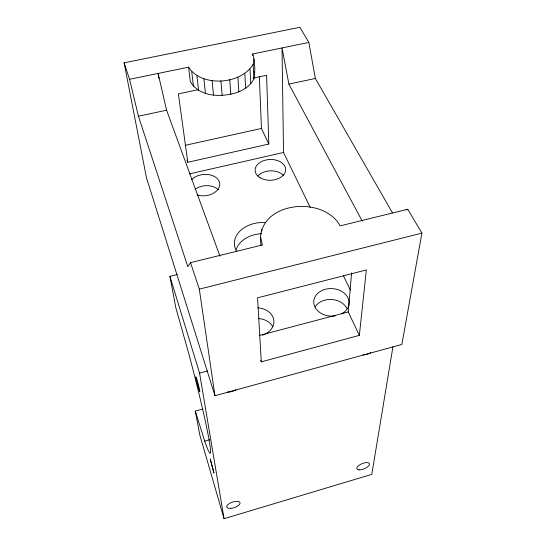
<?xml version="1.0" encoding="UTF-8"?>
<svg xmlns="http://www.w3.org/2000/svg" width="546" height="546" viewBox="0 0 546 546"><rect width="100%" height="100%" fill="white"/><g stroke="black" fill="none" stroke-linecap="round" stroke-linejoin="round"><path stroke-width="0.82" d="M260.701 360.271L261.281 361.855L359.35 335.38L348.259 311.943L351.59 272.857M359.35 335.38L366.346 269.942L257.569 297.836L261.281 361.855M261.07 245.604C253.59 202.423 322.311 193.591 340.158 225.867L407.76 209.255L421.908 233.128L401.863 344.451L214.967 395.72L146.478 177.757L124.092 62.831L299.884 27.3L308.852 42.431L315.356 78.447L392.492 212.92M392.936 346.792L371.792 474.358L224.065 518.7L199.822 435.06L195.304 411.097L202.662 409.063M124.092 62.831L129.566 79.306L188.568 67.172L190.336 81.688C200.027 97.768 223.068 97.591 238.855 91.837C245.031 89.094 250.989 85.108 253.876 78.761C255.371 70.625 254.989 61.937 252.737 53.972L308.852 42.431M253.876 78.761L253.187 64.189L254.095 58.995M188.568 67.172C201.631 87.572 241.407 84.623 253.187 64.189M260.66 237.223L262.414 244.97L190.506 262.64L187.831 266.728L138.431 116.216L129.566 79.306M406.251 209.992L407.76 209.255M195.304 411.097L204.695 441.134L209.616 439.742M224.065 518.7L199.57 373.116L207.78 370.911M259.637 335.374L348.259 311.943M214.967 395.72L199.31 289.134L421.908 233.128M204.695 441.134A91.803 4.423 75.4 0 0 208.934 438.991A91.803 4.423 75.4 0 0 189.053 354.675L175.867 307.91L169.915 276.351L177.225 274.542M189.373 173.901L283.531 152.477L310.285 207.562M186.944 159.971L187.797 162.285L268.83 144.048L266.584 75.28L253.269 78.085M185.149 145.352L261.452 128.446L268.83 144.048M138.431 116.216L166.585 110.21L219.977 256.197M283.531 152.477L282.036 47.946L288.882 84.098L315.356 78.447M197.515 89.837L178.371 93.871L187.797 162.285M288.882 84.098L362.285 221.198M343.359 275.648L350.423 290.185M190.506 262.64L199.31 289.134M169.915 276.351L199.57 373.116M254.19 71.403L254.572 72.836M166.585 110.21L158.108 73.437L158.9 78.46M191.735 71.888L193.461 86.418M196.963 75.874L198.614 90.418M203.911 78.829L205.446 93.38M212.087 80.521L213.486 95.079M220.905 80.828L222.161 95.393M229.723 79.709L230.828 94.281M237.892 77.259L238.855 91.837M244.826 73.669L245.666 88.247M250.034 69.199L250.785 83.777M252.737 53.972L252.812 55.59M261.711 229.47L261.787 231.149M259.33 76.72L261.452 128.446M370.795 352.648A8.518 4.402 -24.6 0 1 362.913 354.804M235.961 389.776A8.75 4.661 -18.8 0 1 227.627 392.055M191.612 179.668A15.52 10.661 -5.9 0 1 212.647 175.655A15.52 10.661 -5.9 0 1 217.663 189.783A15.52 10.661 -5.9 0 1 197.031 194.942M257.794 307.828A17.916 14.271 -3.6 0 1 273.717 319.669A17.916 14.271 -3.6 0 1 262.66 335.183M258.422 318.55A17.608 14.169 -3.7 0 1 272.809 326.713M335.258 315.909A17.69 13.787 3.2 0 1 313.991 299.624A17.69 13.787 3.2 0 1 340.847 290.909A17.69 13.787 3.2 0 1 341.639 313.841M236.834 251.699A27.566 20.284 -2.7 0 1 239.871 231.122A27.566 20.284 -2.7 0 1 265.731 222.611M195.072 189.244A15.288 10.64 -5.9 0 1 218.339 189.769M257.971 175.935A15.063 10.374 -2 0 1 283.388 175.334M315.138 306.859A17.39 13.691 3.3 0 1 331.558 299.481A17.39 13.691 3.3 0 1 347.051 308.681M236.179 249.454A27.129 20.195 -2.7 0 1 261.554 233.702M210.258 459.097L213.93 472.952L210.258 459.097M196.164 379.231A7.76 0.43 75.3 0 0 199.631 391.557A7.76 0.43 75.3 0 0 197.591 381.825A7.76 0.43 75.3 0 0 196.164 379.231M359.575 469.853A6.75 2.791 -22.4 0 0 369.465 464.353A6.75 2.791 -22.4 0 0 360.428 464.434A6.75 2.791 -22.4 0 0 359.575 469.853M230.405 508.408A6.968 2.928 -18.4 0 0 240.083 502.9A6.968 2.928 -18.4 0 0 229.764 503.289A6.968 2.928 -18.4 0 0 230.405 508.408M260.142 177.784A15.288 10.394 -2 0 0 285.326 171.765A15.288 10.394 -2 0 0 265.684 160.074A15.288 10.394 -2 0 0 260.142 177.784"/></g></svg>
